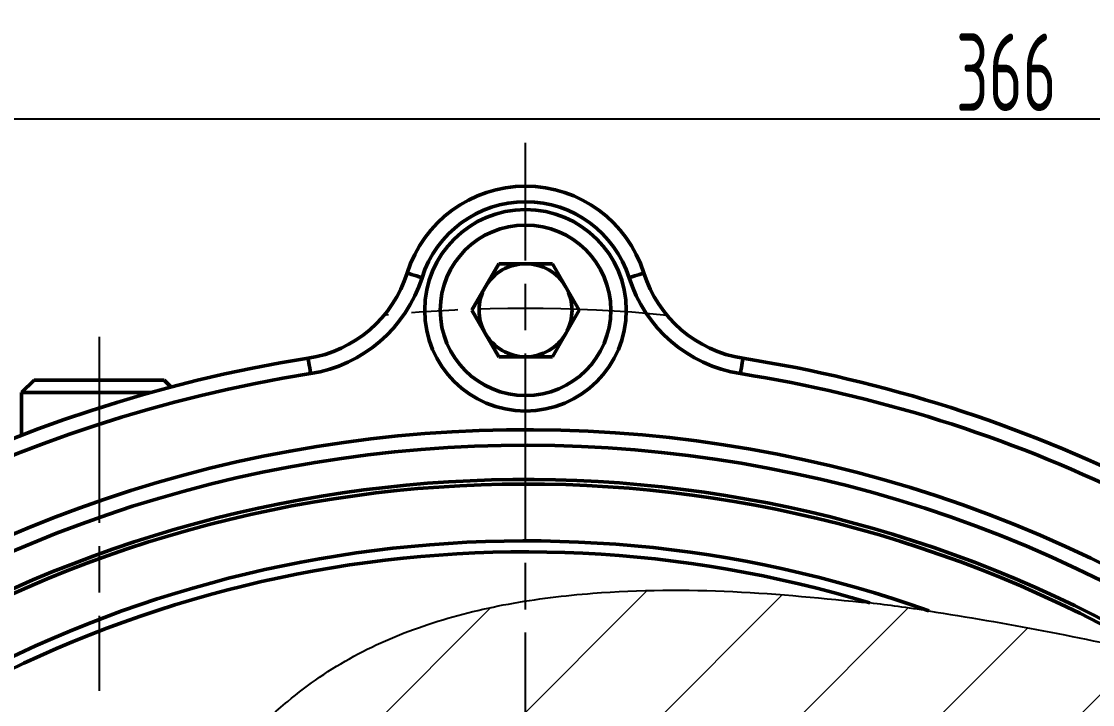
# Model space of a CAD drawing. Header units: millimetres. Extents: x 5395 to 6471, y 1829 to 2617.
# Drawn here: x 5864.8 to 5933.9, y 2029.3 to 2073.4 of the extents above; entities that cross this region are included whole.
import ezdxf

# ---------------------------------------------------------------- set-up
doc = ezdxf.new("R2010")
doc.units = ezdxf.units.MM
doc.linetypes.add('AM_ISO08W050', pattern=[18, 12, -1.5, 3, -1.5])
for name, color, linetype, lineweight in [('AM_5', 3, 'Continuous', 25), ('AM_7', 4, 'AM_ISO08W050', 25), ('AM_BOR', 7, 'Continuous', 50), ('剖面线', 5, 'Continuous', 20)]:
    doc.layers.add(name, color=color, linetype=linetype, lineweight=lineweight)
doc.styles.add('工程字', font='gbenor.shx', dxfattribs={"width": 0.707, "bigfont": 'hztxt.shx'})
doc.dimstyles.new('AM_GB$0', dxfattribs={"dimtxt": 3.5, "dimasz": 2.5, "dimexe": 1, "dimexo": 1, "dimgap": 0.5, "dimtad": 1, "dimdsep": 46, "dimtxsty": '工程字', "dimcen": 0, "dimclrd": 256, "dimclre": 256, "dimclrt": 2, "dimadec": 0, "dimazin": 2, "dimtp": 0.1, "dimtm": 0.1, "dimtfac": 0.71, "dimtmove": 0, "dimatfit": 3, "dimfxl": 0, "dimlwd": -1, "dimlwe": -1, "dimarcsym": 0})

# ---------------------------------------------------------------- blocks, each defined once
blk = doc.blocks.new('*D18')
at = {"layer": 'AM_5', "transparency": 16777216}
for p, q in [((5745.345, 1963.885), (5745.345, 2068.08)), ((6111.339, 1982.73), (6111.339, 2068.08)), ((5747.845, 2067.08), (6108.839, 2067.08))]:
    blk.add_line(p, q, dxfattribs=at)
for points in [[(5747.845, 2067.497), (5747.845, 2066.664), (5745.345, 2067.08)], [(6108.839, 2067.497), (6108.839, 2066.664), (6111.339, 2067.08)]]:
    blk.add_solid(points, dxfattribs=at)
at = {"layer": 'Defpoints', "color": 0}
for p in [(6111.339, 2067.08), (6111.339, 1981.73), (5745.345, 1962.885)]:
    blk.add_point(p, dxfattribs=at)
at = {"layer": 'AM_5', "color": 2, "transparency": 16777216, "insert": (5928.342, 2070.08), "char_height": 5, "attachment_point": 5, "style": '工程字'}
blk.add_mtext('366', dxfattribs=at)

msp = doc.modelspace()

# ---------------------------------------------------------------- hatches: boundary and pattern name
at = {"layer": '剖面线'}
h = msp.add_hatch(dxfattribs=at)
h.set_pattern_fill('ANSI31', color=256, scale=2, style=0)
h.set_pattern_definition([(45, (4918.4383, 1346.2436), (-4.490128, 4.490128), [])])
edge = h.paths.add_edge_path(flags=0)
edge.add_line((5874.84484, 2018.51719), (5874.84484, 1979.93313))
edge.add_spline(control_points=[(5874.84484, 1979.93313), (5875.97851, 1978.02151), (5877.31096, 1976.28555), (5878.84484, 1974.78107)], knot_values=[0.08839695, 0.08839695, 0.08839695, 0.08839695, 0.1083256, 0.1083256, 0.1083256, 0.1083256], weights=[1, 1, 1, 1], degree=3, periodic=0)
edge.add_line((5878.84484, 1974.78107), (5878.84484, 1980.22965))
edge.add_line((5878.84484, 1980.22965), (5884.84484, 1980.22965))
edge.add_arc((5884.84484, 1983.22965), 3, 270, 360)
edge.add_line((5887.84484, 1983.22965), (5887.84484, 1984.2297))
edge.add_line((5887.84484, 1984.2297), (5879.84484, 1984.2297))
edge.add_line((5879.84484, 1984.2297), (5879.84484, 1986.22971))
edge.add_line((5879.84484, 1986.22971), (5877.84484, 1986.22971))
edge.add_line((5877.84484, 1986.22971), (5877.84484, 2010.22959))
edge.add_line((5877.84484, 2010.22959), (5879.84484, 2010.22959))
edge.add_line((5879.84484, 2010.22959), (5879.84484, 2012.2296))
edge.add_line((5879.84484, 2012.2296), (5887.84484, 2012.2296))
edge.add_line((5887.84484, 2012.2296), (5887.84484, 2027.07248))
edge.add_arc((5909.84484, 1962.72965), 68, 105, 108.8765036, ccw=False)
edge.add_line((5892.24515, 2028.41261), (5892.51169, 2027.41784))
edge.add_arc((5894.44354, 2027.93548), 2, 195, 283.2894241)
edge.add_arc((5909.84484, 1962.72965), 65, 76.7105759, 103.2894241, ccw=False)
edge.add_arc((5925.24614, 2027.93548), 2, 256.7105759, 345)
edge.add_line((5927.17799, 2027.41784), (5927.44454, 2028.41261))
edge.add_arc((5909.84484, 1962.72965), 68, 51.8841878, 75, ccw=False)
edge.add_line((5951.81805, 2016.22965), (5942.84484, 2016.22965))
edge.add_line((5942.84484, 2016.22965), (5942.84484, 2010.22959))
edge.add_line((5942.84484, 2010.22959), (5947.84484, 2010.22959))
edge.add_line((5947.84484, 2010.22959), (5947.84484, 2012.2296))
edge.add_line((5947.84484, 2012.2296), (5975.54484, 2012.2296))
edge.add_line((5975.54484, 2012.2296), (5975.54484, 2013.1296))
edge.add_line((5975.54484, 2013.1296), (5977.04484, 2013.1296))
edge.add_line((5977.04484, 2013.1296), (5977.04484, 2012.2296))
edge.add_line((5977.04484, 2012.2296), (5980.84484, 2012.2296))
edge.add_line((5980.84484, 2012.2296), (5980.84484, 2016.22961))
edge.add_line((5980.84484, 2016.22961), (5960.69081, 2016.22961))
edge.add_arc((5908.84484, 1962.72965), 74.5, 45.8995051, 59.2112249)
edge.add_line((5946.9795, 2026.72963), (5963.67404, 2026.72963))
edge.add_spline(control_points=[(5963.67404, 2026.72963), (5946.55824, 2030.0172), (5922.67492, 2038.09506), (5886.5556, 2036.35512), (5876.84794, 2024.36732), (5874.54195, 2019.83082)], knot_values=[0.69037926, 0.69037926, 0.69037926, 0.69037926, 0.83999889, 0.93027121, 0.97350053, 0.97350053, 0.97350053, 0.97350053], weights=[1, 1, 1, 1, 1, 1], degree=3, periodic=0)
edge.add_arc((5871.84484, 2018.51719), 3, 0, 25.9685048, ccw=False)

# ---------------------------------------------------------------- linework, layer by layer
at = {"layer": 'AM_5'}
for points, knots in [([(5877.69534, 2024.9123), (5878.35803, 2025.73972), (5879.67369, 2027.3824), (5882.45629, 2030.01799), (5886.19849, 2032.57356), (5891.05651, 2034.60948), (5896.26562, 2035.89893), (5902.85453, 2036.69936), (5910.67666, 2036.74449), (5916.61658, 2036.14494), (5919.55775, 2035.84808)], [0, 0, 0, 0, 0.069951226, 0.138875414, 0.252409785, 0.367130195, 0.484899412, 0.605795816, 0.804808431, 1, 1, 1, 1]), ([(5923.34672, 2035.33951), (5922.69084, 2035.43447), (5921.43575, 2035.6162), (5920.16462, 2035.77315), (5919.55775, 2035.84808)], [0, 0, 0, 0, 0.52257069, 1, 1, 1, 1]), ([(5923.34672, 2035.33951), (5925.82791, 2034.93477), (5930.79989, 2034.12373), (5935.62907, 2033.05531), (5938.04832, 2032.52006)], [0, 0, 0, 0, 0.49903371, 1, 1, 1, 1])]:
    msp.add_open_spline(points, degree=3, knots=knots, dxfattribs=at)
at = {"layer": 'AM_7'}
for p, q in [((5897.34484, 1859.93565), (5897.34484, 2065.52365)), ((5869.84484, 2053.02365), (5869.84484, 2030.178))]:
    msp.add_line(p, q, dxfattribs=at)
msp.add_arc((5897.34484, 1962.79115), 92.0615, 84.310267, 95.689733, dxfattribs=at)
at = {"layer": 'AM_BOR'}
for p, q in [((5893.88074, 2054.72965), (5895.61279, 2057.72965)), ((5895.61279, 2057.72965), (5899.07689, 2057.72965)), ((5899.07689, 2057.72965), (5900.80894, 2054.72965)), ((5895.61279, 2051.72965), (5893.88074, 2054.72965)), ((5900.80894, 2054.72965), (5899.07689, 2051.72965)), ((5899.07689, 2051.72965), (5895.61279, 2051.72965)), ((5865.65684, 2050.22965), (5864.84484, 2049.41765)), ((5865.65684, 2050.22965), (5874.03284, 2050.22965)), ((5874.48454, 2049.77795), (5874.03284, 2050.22965)), ((5864.84484, 2049.41765), (5864.84484, 2046.6567)), ((5864.84484, 2049.41765), (5873.15413, 2049.41765))]:
    msp.add_line(p, q, dxfattribs=at)
at = {"layer": 'AM_BOR', "flags": 128}
for points in [[(5890.66786, 2056.83156), (5890.48178, 2056.89013), (5890.30284, 2056.94646), (5890.13793, 2056.99837), (5889.99339, 2057.04387), (5889.87477, 2057.08122), (5889.78662, 2057.10897), (5889.73234, 2057.12605), (5889.71401, 2057.13182)], [(5904.02182, 2056.83156), (5904.2079, 2056.89013), (5904.38684, 2056.94646), (5904.55175, 2056.99837), (5904.69629, 2057.04387), (5904.81492, 2057.08122), (5904.90306, 2057.10897), (5904.95734, 2057.12605), (5904.97567, 2057.13182)], [(5883.48476, 2050.6438), (5883.45438, 2050.83651), (5883.42517, 2051.02182), (5883.39824, 2051.19259), (5883.37464, 2051.34228), (5883.35528, 2051.46513), (5883.34089, 2051.55641), (5883.33202, 2051.61262), (5883.32903, 2051.6316)], [(5911.20492, 2050.6438), (5911.2353, 2050.83651), (5911.26452, 2051.02182), (5911.29144, 2051.19259), (5911.31504, 2051.34228), (5911.33441, 2051.46513), (5911.3488, 2051.55641), (5911.35766, 2051.61262), (5911.36065, 2051.6316)]]:
    msp.add_lwpolyline(points, dxfattribs=at)
at = {"layer": 'AM_BOR'}
for radius in [6.5, 5.5]:
    msp.add_circle((5897.34484, 2054.72965), radius, dxfattribs=at)
for centre, radius, start, end in [((5897.34484, 2054.72965), 8, 17.4739251, 162.5260749), ((5897.34484, 2054.72965), 7, 17.4739251, 162.5260749), ((5897.34484, 2054.72965), 3, 90, 150), ((5897.34484, 2054.72965), 3, 30, 90), ((5882.08318, 2059.534), 8, 278.9592069, 342.5260749), ((5882.08318, 2059.534), 9, 278.9592069, 342.5260749), ((5912.6065, 2059.534), 9, 197.4739251, 261.0407931), ((5912.6065, 2059.534), 8, 197.4739251, 261.0407931), ((5897.34484, 2054.72965), 3, 150, 210), ((5897.34484, 2054.72965), 3, 330, 30), ((5897.34484, 2054.72965), 3, 210, 270), ((5897.34484, 2054.72965), 3, 270, 330), ((5897.34484, 1962.72965), 90, 98.9592069, 171.0407931), ((5897.34484, 1962.72965), 90, 46.0294423, 81.0407931), ((5897.34484, 1962.72965), 89, 98.9592069, 171.0407931), ((5897.34484, 1962.72965), 89, 47.077612, 81.0407931), ((5897.34484, 1962.72965), 84.29469, 53.1999316, 3.8286633), ((5897.34484, 1962.72965), 83.29504, 54.8418405, 3.7020522), ((5897.34484, 1962.72965), 81.08535, 59.1037129, 185.0144154), ((5897.34484, 1962.72965), 80.79279, 59.7482155, 185.0144154), ((5897.34484, 1962.72965), 77.12515, 70.2973525, 185.2557411), ((5897.34484, 1962.72965), 76.41805, 73.101553, 185.2557411)]:
    msp.add_arc(centre, radius, start, end, dxfattribs=at)

# ---------------------------------------------------------------- dimensions: what is measured, and where the dimension line sits
at = {"layer": 'AM_5'}
dim = msp.add_linear_dim(base=(6111.33884, 2067.08019), p1=(5745.34484, 1962.88462), p2=(6111.33884, 1981.72965), text='366', dimstyle='AM_GB$0', override={"dimtxt": 5}, dxfattribs=at)
dim.commit()
dim.dimension.update_dxf_attribs({"geometry": '*D18', "text_midpoint": (5928.34184, 2067.08019), "dimtype": 160})

doc.saveas('drawing.dxf')
